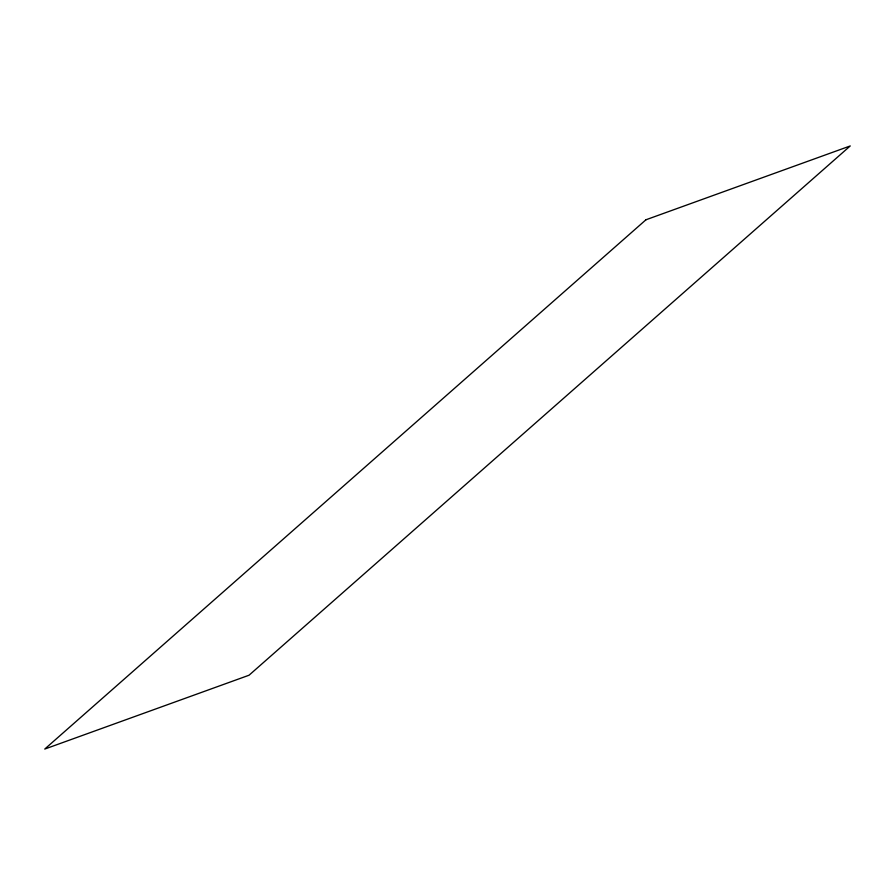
<?xml version="1.0" encoding="UTF-8"?>
<svg xmlns="http://www.w3.org/2000/svg" width="895" height="895" viewBox="0 0 895 895"><rect width="100%" height="100%" fill="white"/><g stroke="black" fill="none" stroke-linecap="round" stroke-linejoin="round"><path stroke-width="1.34" d="M645.966 219.767L44.75 749.059L249.034 675.233L850.25 145.941L645.966 219.767"/></g></svg>
